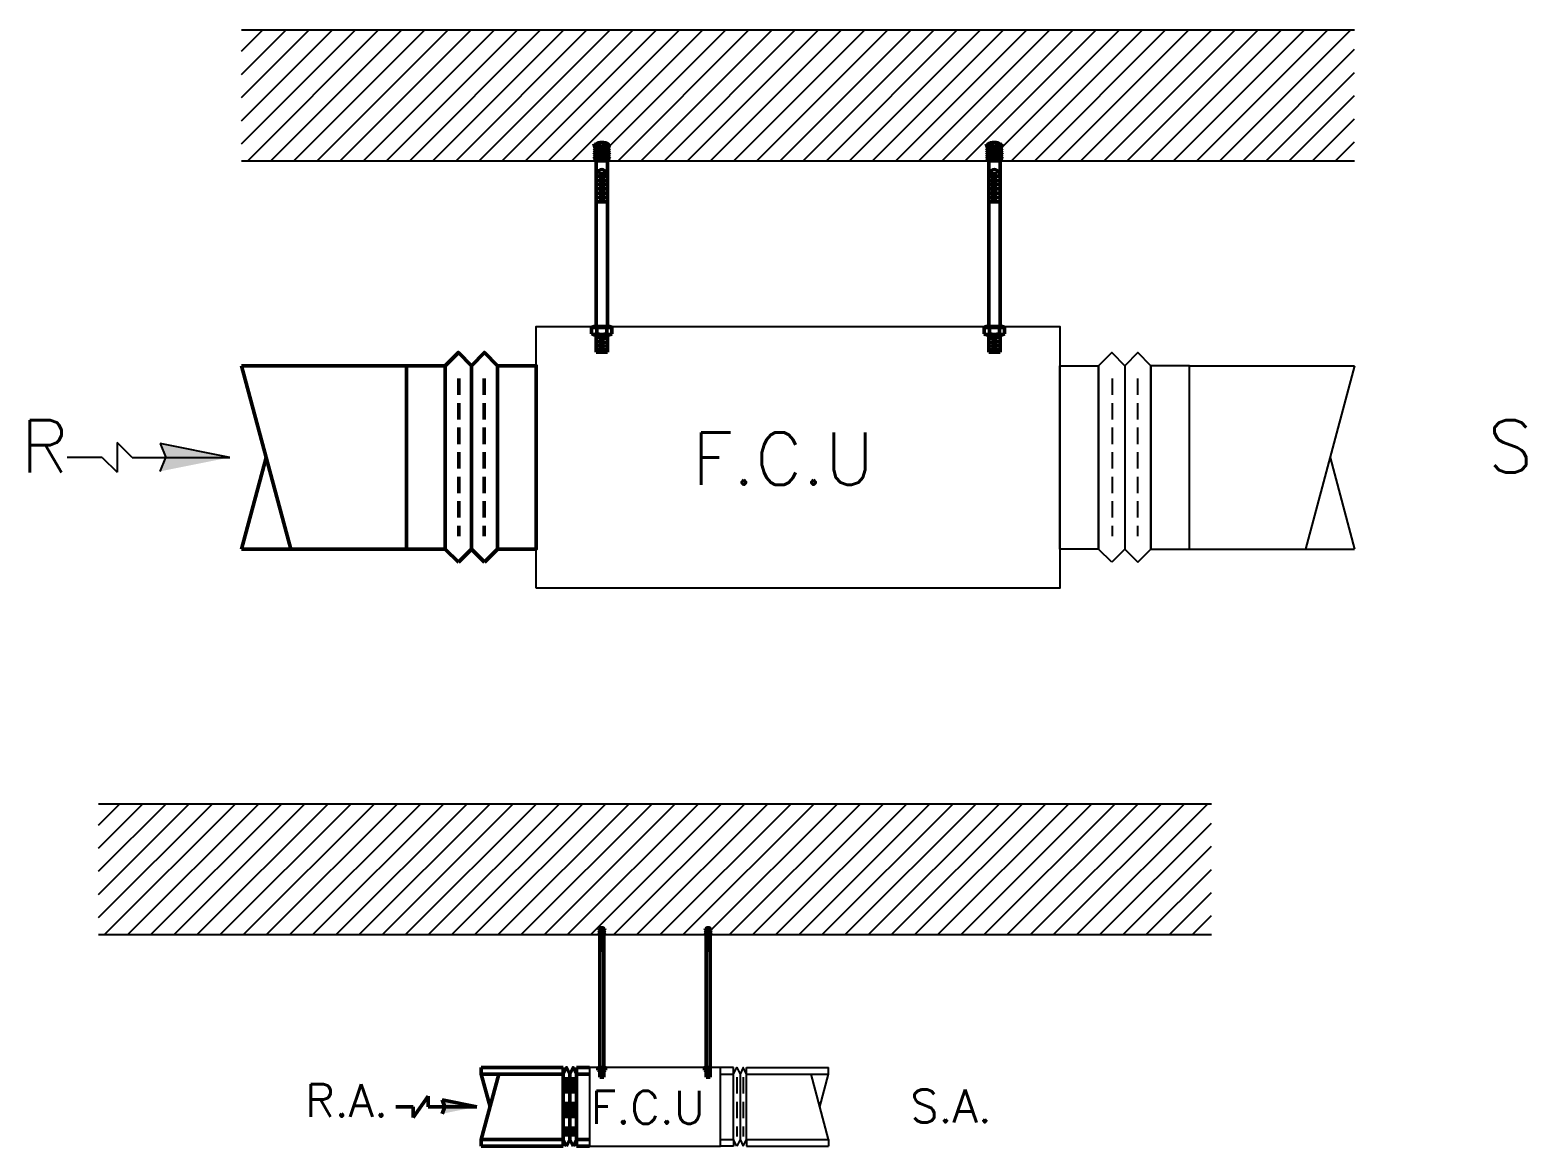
# Model space of a CAD drawing. Header units: millimetres. Extents: x -21221 to 1625077, y -149981 to 356550.
# Drawn here: x 690888 to 696601, y 326440 to 330702 of the extents above; entities that cross this region are included whole.
import ezdxf

# ---------------------------------------------------------------- set-up
doc = ezdxf.new("R2010")
doc.units = ezdxf.units.MM
doc.header["$LTSCALE"] = 1000
doc.header["$MEASUREMENT"] = 0
doc.linetypes.add('HIDDEN', pattern=[0.375, 0.25, -0.125])
doc.layers.get('0').update_dxf_attribs({"linetype": 'CONTINUOUS'})
doc.layers.add('12- EQUIPMENT HVAC', color=12, linetype='CONTINUOUS')
doc.layers.add('3-SUPPLY-DUCT', color=3, linetype='CONTINUOUS')
doc.layers.add('6-RETURN-DUCT', color=6, linetype='CONTINUOUS', lineweight=50)
doc.styles.add('ROMANS', font='romans.shx', dxfattribs={"width": 0.85})

msp = doc.modelspace()

# ---------------------------------------------------------------- hatches: boundary and pattern name
at = {"layer": '3-SUPPLY-DUCT', "linetype": 'Continuous'}
h = msp.add_hatch(dxfattribs=at)
h.set_pattern_fill('ANSI31', color=2, scale=500, style=0)
h.set_pattern_definition([(45, (859558.195, 669159.895), (-44.194174, 44.194174), [])])
h.paths.add_polyline_path([(695946.4, 330701.6), (691696.4, 330701.6), (691696.4, 330201.6), (695946.4, 330201.6)])
h = msp.add_hatch(dxfattribs=at)
h.set_pattern_fill('ANSI31', color=2, scale=500, style=0)
h.set_pattern_definition([(45, (859011.735, 666205.17), (-44.194174, 44.194174), [])])
h.paths.add_polyline_path([(695400, 327746.9), (691149.9, 327746.9), (691149.9, 327246.9), (695400, 327246.9)])

# ---------------------------------------------------------------- linework, layer by layer
at = {"color": 13}
for p, q in [((691278.4, 329069.3), (691221.3, 329126.3)), ((691221.3, 329126.3), (691221.3, 329012.3)), ((691385, 329122.6), (691407.3, 329069.3)), ((691651.7, 329069.3), (691385, 329122.6)), ((691164.3, 329069.3), (691031, 329069.3)), ((691164.3, 329069.3), (691221.3, 329012.3)), ((691278.4, 329069.3), (691651.7, 329069.3)), ((691385, 329016), (691407.3, 329069.3))]:
    msp.add_line(p, q, dxfattribs=at)
for points in [[(696412.6, 329069.3, 0, 99.8, 0), (696169.4, 329069.3, 0, 0, 0), (695952.6, 329069.3, 0, 0, 0)], [(694184.7, 326589.5, 0, 49.9, 0), (694063.1, 326589.5, 0, 0, 0), (693954.7, 326589.5, 0, 0, 0)]]:
    msp.add_lwpolyline(points, format="xyseb", dxfattribs=at)
for points in [[(691385, 329122.6), (691407.3, 329069.3), (691651.7, 329069.3)], [(691385, 329016), (691407.3, 329069.3), (691651.7, 329069.3)]]:
    msp.add_solid(points, dxfattribs=at)
at = {"layer": '3-SUPPLY-DUCT', "color": 2, "linetype": 'Continuous'}
for p, q in [((691696.4, 330701.6), (695946.4, 330701.6)), ((691696.4, 330201.6), (695946.4, 330201.6)), ((691149.9, 327746.9), (695400, 327746.9)), ((691149.9, 327246.9), (695400, 327246.9))]:
    msp.add_line(p, q, dxfattribs=at)
at = {"layer": '3-SUPPLY-DUCT', "linetype": 'Continuous'}
for p, q in [((695316.3, 329419.3), (695946.4, 329419.3)), ((695946.4, 329419.3), (695758.9, 328719.3)), ((695852.6, 329069.3), (695946.4, 328719.3)), ((695316.3, 328719.3), (695946.4, 328719.3)), ((692950, 326714.5), (692950, 326714.5)), ((693525, 326714.5), (693575, 326714.5)), ((693600, 326714.5), (693600, 326714.5)), ((693625, 326714.5), (693938.2, 326714.5)), ((693938.2, 326464.5), (693871.2, 326714.5)), ((693904.7, 326589.5), (693938.2, 326714.5)), ((693525, 326464.5), (693575, 326464.5)), ((693625, 326464.5), (693938.2, 326464.5))]:
    msp.add_line(p, q, dxfattribs=at)
at = {"layer": '3-SUPPLY-DUCT', "color": 13, "linetype": 'HIDDEN', "ltscale": 0.25}
for p, q in [((695020.5, 329370.4), (695020.5, 328768.1)), ((695117.2, 329370.4), (695117.2, 328768.1)), ((693587.9, 326702.3), (693587.9, 326476.7)), ((693612, 326702.3), (693612, 326476.7))]:
    msp.add_line(p, q, dxfattribs=at)
at = {"layer": '3-SUPPLY-DUCT', "color": 9, "linetype": 'Continuous'}
for p, q in [((693575, 326739.5), (693525, 326739.5)), ((693575, 326714.5), (693575, 326739.5)), ((693625, 326739.5), (693938.2, 326739.5)), ((693625, 326714.5), (693625, 326739.5)), ((693938.2, 326714.5), (693938.2, 326739.5)), ((693575, 326464.5), (693575, 326439.5)), ((693625, 326464.5), (693625, 326439.5)), ((693938.2, 326464.5), (693938.2, 326439.5)), ((693575, 326439.5), (693525, 326439.5)), ((693625, 326439.5), (693938.2, 326439.5))]:
    msp.add_line(p, q, dxfattribs=at)
at = {"layer": '3-SUPPLY-DUCT', "linetype": 'Continuous'}
for points in [[(692821.4, 328569.3), (692821.4, 329569.3), (694821.4, 329569.3), (694821.4, 328569.3)], [(693025, 326439.5), (693525, 326439.5), (693525, 326739.5), (693025, 326739.5)]]:
    msp.add_lwpolyline(points, close=True, dxfattribs=at)
at = {"layer": '3-SUPPLY-DUCT', "color": 12, "linetype": 'Continuous'}
for points in [[(694968.9, 328719.3), (694821.4, 328719.3), (694821.4, 329419.3), (694968.9, 329419.3)], [(695168.9, 328719.3), (695316.3, 328719.3), (695316.3, 329419.3), (695168.9, 329419.3)]]:
    msp.add_lwpolyline(points, close=True, dxfattribs=at)
for points in [[(695019.4, 328668.6), (694968.9, 328719.3), (694968.9, 329419.3), (695019.4, 329470), (695068.9, 329419.3), (695068.9, 328719.3), (695019.4, 328668.6)], [(695118.3, 328668.6), (695168.9, 328719.3), (695168.9, 329419.3), (695118.3, 329470), (695068.9, 329419.3), (695068.9, 328719.3), (695118.3, 328668.6)], [(693587.6, 326439.5), (693575, 326464.5), (693575, 326714.5), (693587.6, 326739.5), (693600, 326714.5), (693600, 326464.5), (693587.6, 326439.5)], [(693612.3, 326439.5), (693625, 326464.5), (693625, 326714.5), (693612.3, 326739.5), (693600, 326714.5), (693600, 326464.5), (693612.3, 326439.5)]]:
    msp.add_lwpolyline(points, dxfattribs=at)
at = {"layer": '6-RETURN-DUCT', "color": 9}
for p, q in [((693056.1, 330255.3), (693040.9, 330267)), ((693046.9, 330250.6), (693040.9, 330267)), ((693050.4, 330242.4), (693040.9, 330250.6)), ((693066.2, 330250.6), (693040.9, 330250.6)), ((693050.4, 330234.3), (693040.9, 330242.4)), ((693067.1, 330242.4), (693040.9, 330242.4)), ((693050.4, 330226.1), (693040.9, 330234.3)), ((693068.1, 330234.3), (693040.9, 330234.3)), ((693050.4, 330217.9), (693040.9, 330226.1)), ((693069, 330226.1), (693040.9, 330226.1)), ((693069.9, 330217.9), (693040.9, 330217.9)), ((693050.4, 330209.8), (693040.9, 330217.9)), ((693056.1, 330255.3), (693064.3, 330267)), ((693071.8, 330201.6), (693064.3, 330267)), ((693079.3, 330267), (693071.8, 330201.6)), ((693102.7, 330217.9), (693073.7, 330217.9)), ((693102.7, 330226.1), (693074.6, 330226.1)), ((693102.7, 330234.3), (693075.5, 330234.3)), ((693102.7, 330242.4), (693076.5, 330242.4)), ((693102.7, 330250.6), (693077.4, 330250.6)), ((693087.5, 330255.3), (693079.3, 330267)), ((693087.5, 330255.3), (693102.7, 330267)), ((693093.2, 330242.4), (693102.7, 330250.6)), ((693093.2, 330234.3), (693102.7, 330242.4)), ((693093.2, 330226.1), (693102.7, 330234.3)), ((693093.2, 330217.9), (693102.7, 330226.1)), ((693093.2, 330209.8), (693102.7, 330217.9)), ((693096.7, 330250.6), (693102.7, 330267)), ((694546.2, 330250.6), (694540.1, 330267)), ((694555.3, 330255.3), (694540.1, 330267)), ((694540.1, 330250.6), (694565.4, 330250.6)), ((694549.6, 330242.4), (694540.1, 330250.6)), ((694540.1, 330242.4), (694566.4, 330242.4)), ((694549.6, 330234.3), (694540.1, 330242.4)), ((694540.1, 330234.3), (694567.3, 330234.3)), ((694549.6, 330226.1), (694540.1, 330234.3)), ((694540.1, 330226.1), (694568.2, 330226.1)), ((694549.6, 330217.9), (694540.1, 330226.1)), ((694540.1, 330217.9), (694569.2, 330217.9)), ((694549.6, 330209.8), (694540.1, 330217.9)), ((694555.3, 330255.3), (694563.6, 330267)), ((694563.6, 330267), (694571, 330201.6)), ((694571, 330201.6), (694578.5, 330267)), ((694572.9, 330217.9), (694602, 330217.9)), ((694573.8, 330226.1), (694602, 330226.1)), ((694574.8, 330234.3), (694602, 330234.3)), ((694575.7, 330242.4), (694602, 330242.4)), ((694576.6, 330250.6), (694602, 330250.6)), ((694586.8, 330255.3), (694578.5, 330267)), ((694586.8, 330255.3), (694602, 330267)), ((694592.5, 330242.4), (694602, 330250.6)), ((694592.5, 330234.3), (694602, 330242.4)), ((694592.5, 330226.1), (694602, 330234.3)), ((694592.5, 330217.9), (694602, 330226.1)), ((694592.5, 330209.8), (694602, 330217.9)), ((694595.9, 330250.6), (694602, 330267)), ((693050.4, 330201.6), (693040.9, 330209.8)), ((693070.9, 330209.8), (693040.9, 330209.8)), ((693050.4, 330201.6), (693050.4, 329569.3)), ((693093.2, 330201.6), (693050.4, 330201.6)), ((693102.7, 330209.8), (693072.7, 330209.8)), ((693093.2, 330201.6), (693102.7, 330209.8)), ((693093.2, 330201.6), (693093.2, 329569.3)), ((694540.1, 330209.8), (694570.1, 330209.8)), ((694549.6, 330201.6), (694540.1, 330209.8)), ((694549.6, 330201.6), (694549.6, 329569.3)), ((694549.6, 330201.6), (694592.5, 330201.6)), ((694572, 330209.8), (694602, 330209.8)), ((694592.5, 330201.6), (694602, 330209.8)), ((694592.5, 330201.6), (694592.5, 329569.3)), ((693092.4, 330143.6), (693051.2, 330143.6)), ((693092.4, 330127.1), (693051.2, 330127.1)), ((693092.4, 330110.7), (693051.2, 330110.7)), ((693083.5, 330151.8), (693061.9, 330151.8)), ((693083.5, 330135.3), (693061.9, 330135.3)), ((693083.5, 330118.9), (693061.9, 330118.9)), ((694550.4, 330143.6), (694591.7, 330143.6)), ((694550.4, 330127.1), (694591.7, 330127.1)), ((694550.4, 330110.7), (694591.7, 330110.7)), ((694559.3, 330151.8), (694580.9, 330151.8)), ((694559.3, 330135.3), (694580.9, 330135.3)), ((694559.3, 330118.9), (694580.9, 330118.9)), ((693092.4, 330094.2), (693051.2, 330094.2)), ((693092.4, 330077.8), (693051.2, 330077.8)), ((693092.4, 330061.4), (693051.2, 330061.4)), ((693083.5, 330102.5), (693061.9, 330102.5)), ((693083.5, 330086), (693061.9, 330086)), ((693083.5, 330069.6), (693061.9, 330069.6)), ((693083.5, 330053.1), (693061.9, 330053.1)), ((694550.4, 330094.2), (694591.7, 330094.2)), ((694550.4, 330077.8), (694591.7, 330077.8)), ((694550.4, 330061.4), (694591.7, 330061.4)), ((694559.3, 330102.5), (694580.9, 330102.5)), ((694559.3, 330086), (694580.9, 330086)), ((694559.3, 330069.6), (694580.9, 330069.6)), ((694559.3, 330053.1), (694580.9, 330053.1)), ((693092.4, 330044.9), (693051.2, 330044.9)), ((694550.4, 330044.9), (694591.7, 330044.9)), ((693039.7, 329569.3), (693033.2, 329565.6)), ((693110.4, 329565.6), (693033.2, 329565.6)), ((693033.2, 329565.6), (693033.2, 329541.6)), ((693039.7, 329537.9), (693033.2, 329541.6)), ((693103.9, 329569.3), (693039.7, 329569.3)), ((693103.9, 329537.9), (693039.7, 329537.9)), ((693050.4, 329471.1), (693050.4, 329537.9)), ((693052.5, 329565.6), (693052.5, 329541.6)), ((693061.1, 329532.7), (693082.5, 329530.9)), ((693091.1, 329565.6), (693091.1, 329541.6)), ((693093.2, 329471.1), (693093.2, 329537.9)), ((693103.9, 329569.3), (693110.4, 329565.6)), ((693103.9, 329537.9), (693110.4, 329541.6)), ((693110.4, 329565.6), (693110.4, 329541.6)), ((694538.9, 329569.3), (694532.5, 329565.6)), ((694532.5, 329565.6), (694609.6, 329565.6)), ((694532.5, 329565.6), (694532.5, 329541.6)), ((694538.9, 329537.9), (694532.5, 329541.6)), ((694538.9, 329569.3), (694603.2, 329569.3)), ((694538.9, 329537.9), (694603.2, 329537.9)), ((694549.6, 329471.1), (694549.6, 329537.9)), ((694551.8, 329565.6), (694551.8, 329541.6)), ((694581.7, 329532.7), (694560.4, 329530.9)), ((694590.3, 329565.6), (694590.3, 329541.6)), ((694592.5, 329471.1), (694592.5, 329537.9)), ((694603.2, 329569.3), (694609.6, 329565.6)), ((694603.2, 329537.9), (694609.6, 329541.6)), ((694609.6, 329565.6), (694609.6, 329541.6)), ((693050.5, 329526.5), (693093.1, 329522.8)), ((693050.5, 329512.2), (693093.1, 329508.5)), ((693050.5, 329498), (693093.1, 329494.2)), ((693050.5, 329483.7), (693093.1, 329479.9)), ((693061.1, 329518.5), (693082.5, 329516.6)), ((693061.1, 329504.2), (693082.5, 329502.3)), ((693061.1, 329489.9), (693082.5, 329488)), ((693061.1, 329475.6), (693082.5, 329473.7)), ((694592.4, 329526.5), (694549.7, 329522.8)), ((694592.4, 329512.2), (694549.7, 329508.5)), ((694592.4, 329498), (694549.7, 329494.2)), ((694592.4, 329483.7), (694549.7, 329479.9)), ((694581.7, 329518.5), (694560.4, 329516.6)), ((694581.7, 329504.2), (694560.4, 329502.3)), ((694581.7, 329489.9), (694560.4, 329488)), ((694581.7, 329475.6), (694560.4, 329473.7)), ((693093.2, 329471.1), (693050.4, 329471.1)), ((694549.6, 329471.1), (694592.5, 329471.1)), ((693065.9, 327267), (693060.2, 327271.4)), ((693062.5, 327265.2), (693060.2, 327271.4)), ((693063.8, 327262.2), (693060.2, 327265.2)), ((693069.7, 327265.2), (693060.2, 327265.2)), ((693063.8, 327259.1), (693060.2, 327262.2)), ((693070, 327262.2), (693060.2, 327262.2)), ((693063.8, 327256.1), (693060.2, 327259.1)), ((693070.4, 327259.1), (693060.2, 327259.1)), ((693063.8, 327253), (693060.2, 327256.1)), ((693070.7, 327256.1), (693060.2, 327256.1)), ((693071.1, 327253), (693060.2, 327253)), ((693063.8, 327249.9), (693060.2, 327253)), ((693063.8, 327246.9), (693060.2, 327249.9)), ((693071.4, 327249.9), (693060.2, 327249.9)), ((693065.9, 327267), (693069, 327271.4)), ((693071.8, 327246.9), (693069, 327271.4)), ((693074.6, 327271.4), (693071.8, 327246.9)), ((693083.4, 327249.9), (693072.1, 327249.9)), ((693083.4, 327253), (693072.5, 327253)), ((693083.4, 327256.1), (693072.8, 327256.1)), ((693083.4, 327259.1), (693073.2, 327259.1)), ((693083.4, 327262.2), (693073.5, 327262.2)), ((693083.4, 327265.2), (693073.9, 327265.2)), ((693077.7, 327267), (693074.6, 327271.4)), ((693077.7, 327267), (693083.4, 327271.4)), ((693079.8, 327262.2), (693083.4, 327265.2)), ((693079.8, 327259.1), (693083.4, 327262.2)), ((693079.8, 327256.1), (693083.4, 327259.1)), ((693079.8, 327253), (693083.4, 327256.1)), ((693079.8, 327249.9), (693083.4, 327253)), ((693079.8, 327246.9), (693083.4, 327249.9)), ((693081.1, 327265.2), (693083.4, 327271.4)), ((693468.8, 327265.2), (693466.5, 327271.4)), ((693472.2, 327267), (693466.5, 327271.4)), ((693466.5, 327265.2), (693476, 327265.2)), ((693470.1, 327262.2), (693466.5, 327265.2)), ((693466.5, 327262.2), (693476.4, 327262.2)), ((693470.1, 327259.1), (693466.5, 327262.2)), ((693466.5, 327259.1), (693476.7, 327259.1)), ((693470.1, 327256.1), (693466.5, 327259.1)), ((693466.5, 327256.1), (693477.1, 327256.1)), ((693470.1, 327253), (693466.5, 327256.1)), ((693466.5, 327253), (693477.4, 327253)), ((693470.1, 327249.9), (693466.5, 327253)), ((693466.5, 327249.9), (693477.8, 327249.9)), ((693470.1, 327246.9), (693466.5, 327249.9)), ((693472.2, 327267), (693475.3, 327271.4)), ((693475.3, 327271.4), (693478.1, 327246.9)), ((693478.1, 327246.9), (693480.9, 327271.4)), ((693478.5, 327249.9), (693489.7, 327249.9)), ((693478.8, 327253), (693489.7, 327253)), ((693479.2, 327256.1), (693489.7, 327256.1)), ((693479.5, 327259.1), (693489.7, 327259.1)), ((693479.9, 327262.2), (693489.7, 327262.2)), ((693480.2, 327265.2), (693489.7, 327265.2)), ((693484, 327267), (693480.9, 327271.4)), ((693484, 327267), (693489.7, 327271.4)), ((693486.2, 327262.2), (693489.7, 327265.2)), ((693486.2, 327259.1), (693489.7, 327262.2)), ((693486.2, 327256.1), (693489.7, 327259.1)), ((693486.2, 327253), (693489.7, 327256.1)), ((693486.2, 327249.9), (693489.7, 327253)), ((693486.2, 327246.9), (693489.7, 327249.9)), ((693487.4, 327265.2), (693489.7, 327271.4)), ((693063.8, 327246.9), (693063.8, 326739.5)), ((693079.8, 327246.9), (693063.8, 327246.9)), ((693079.5, 327225.1), (693064.1, 327225.1)), ((693079.5, 327218.9), (693064.1, 327218.9)), ((693079.5, 327212.8), (693064.1, 327212.8)), ((693079.5, 327206.6), (693064.1, 327206.6)), ((693079.5, 327200.4), (693064.1, 327200.4)), ((693079.5, 327194.3), (693064.1, 327194.3)), ((693076.2, 327228.2), (693068.1, 327228.2)), ((693076.2, 327222), (693068.1, 327222)), ((693076.2, 327215.9), (693068.1, 327215.9)), ((693076.2, 327209.7), (693068.1, 327209.7)), ((693076.2, 327203.5), (693068.1, 327203.5)), ((693076.2, 327197.4), (693068.1, 327197.4)), ((693076.2, 327191.2), (693068.1, 327191.2)), ((693079.8, 327246.9), (693079.8, 326739.5)), ((693470.1, 327246.9), (693470.1, 326739.5)), ((693470.1, 327246.9), (693486.2, 327246.9)), ((693470.4, 327225.1), (693485.9, 327225.1)), ((693470.4, 327218.9), (693485.9, 327218.9)), ((693470.4, 327212.8), (693485.9, 327212.8)), ((693470.4, 327206.6), (693485.9, 327206.6)), ((693470.4, 327200.4), (693485.9, 327200.4)), ((693470.4, 327194.3), (693485.9, 327194.3)), ((693473.7, 327228.2), (693481.8, 327228.2)), ((693473.7, 327222), (693481.8, 327222)), ((693473.7, 327215.9), (693481.8, 327215.9)), ((693473.7, 327209.7), (693481.8, 327209.7)), ((693473.7, 327203.5), (693481.8, 327203.5)), ((693473.7, 327197.4), (693481.8, 327197.4)), ((693473.7, 327191.2), (693481.8, 327191.2)), ((693486.2, 327246.9), (693486.2, 326739.5)), ((693079.5, 327188.1), (693064.1, 327188.1)), ((693470.4, 327188.1), (693485.9, 327188.1)), ((693059.7, 326739.5), (693057.3, 326738.1)), ((693086.3, 326738.1), (693057.3, 326738.1)), ((693057.3, 326738.1), (693057.3, 326729.1)), ((693083.8, 326739.5), (693059.7, 326739.5)), ((693064.6, 326738.1), (693064.6, 326729.1)), ((693079, 326738.1), (693079, 326729.1)), ((693083.8, 326739.5), (693086.3, 326738.1)), ((693086.3, 326738.1), (693086.3, 326729.1)), ((693466.1, 326739.5), (693463.7, 326738.1)), ((693463.7, 326738.1), (693463.7, 326729.1)), ((693470.9, 326738.1), (693470.9, 326729.1)), ((693485.3, 326738.1), (693485.3, 326729.1)), ((693059.7, 326727.7), (693057.3, 326729.1)), ((693083.8, 326727.7), (693059.7, 326727.7)), ((693063.8, 326702.7), (693063.8, 326727.7)), ((693063.8, 326723.5), (693079.8, 326722.1)), ((693063.8, 326718.1), (693079.8, 326716.7)), ((693063.8, 326712.8), (693079.8, 326711.3)), ((693063.8, 326707.4), (693079.8, 326706)), ((693079.8, 326702.7), (693063.8, 326702.7)), ((693067.8, 326725.8), (693075.8, 326725.1)), ((693067.8, 326720.4), (693075.8, 326719.7)), ((693067.8, 326715.1), (693075.8, 326714.4)), ((693067.8, 326709.7), (693075.8, 326709)), ((693067.8, 326704.4), (693075.8, 326703.7)), ((693079.8, 326702.7), (693079.8, 326727.7)), ((693083.8, 326727.7), (693086.3, 326729.1)), ((693466.1, 326727.7), (693463.7, 326729.1)), ((693470.1, 326702.7), (693470.1, 326727.7)), ((693486.1, 326723.5), (693470.1, 326722.1)), ((693486.1, 326718.1), (693470.1, 326716.7)), ((693486.1, 326712.8), (693470.1, 326711.3)), ((693486.1, 326707.4), (693470.1, 326706)), ((693470.1, 326702.7), (693486.2, 326702.7)), ((693482.1, 326725.8), (693474.1, 326725.1)), ((693482.1, 326720.4), (693474.1, 326719.7)), ((693482.1, 326715.1), (693474.1, 326714.4)), ((693482.1, 326709.7), (693474.1, 326709)), ((693482.1, 326704.4), (693474.1, 326703.7)), ((693486.2, 326702.7), (693486.2, 326727.7))]:
    msp.add_line(p, q, dxfattribs=at)
at = {"layer": '6-RETURN-DUCT', "linetype": 'Continuous'}
for p, q in [((692326.5, 329419.3), (691696.4, 329419.3)), ((691696.4, 329419.3), (691884, 328719.3)), ((691790.2, 329069.3), (691696.4, 328719.3)), ((692326.5, 328719.3), (691696.4, 328719.3)), ((692925, 326714.5), (692611.7, 326714.5)), ((692611.7, 326464.5), (692678.7, 326714.5)), ((692645.2, 326589.5), (692611.7, 326714.5)), ((693025, 326714.5), (692975, 326714.5)), ((692925, 326464.5), (692611.7, 326464.5)), ((693025, 326464.5), (692975, 326464.5))]:
    msp.add_line(p, q, dxfattribs=at)
at = {"layer": '6-RETURN-DUCT', "color": 13, "linetype": 'HIDDEN', "ltscale": 0.25}
for p, q in [((692525.6, 329370.4), (692525.7, 328768.1)), ((692622.3, 329370.4), (692622.3, 328768.1)), ((692937.9, 326702.3), (692937.9, 326476.7)), ((692962, 326702.3), (692962, 326476.7))]:
    msp.add_line(p, q, dxfattribs=at)
at = {"layer": '6-RETURN-DUCT', "color": 9, "linetype": 'Continuous'}
for p, q in [((692925, 326739.5), (692611.7, 326739.5)), ((692611.7, 326714.5), (692611.7, 326739.5)), ((692925, 326714.5), (692925, 326739.5)), ((692975, 326739.5), (693025, 326739.5)), ((692975, 326714.5), (692975, 326739.5)), ((692611.7, 326464.5), (692611.7, 326439.5)), ((692925, 326464.5), (692925, 326439.5)), ((692975, 326464.5), (692975, 326439.5)), ((692925, 326439.5), (692611.7, 326439.5)), ((692975, 326439.5), (693025, 326439.5))]:
    msp.add_line(p, q, dxfattribs=at)
at = {"layer": '6-RETURN-DUCT', "color": 13}
for p, q in [((692408.5, 326629.8), (692351.5, 326549.2)), ((692408.5, 326589.5), (692408.5, 326629.8)), ((692351.5, 326589.5), (692284.8, 326589.5)), ((692351.5, 326589.5), (692351.5, 326549.2)), ((692408.5, 326589.5), (692595.2, 326589.5)), ((692461.9, 326616.2), (692473, 326589.5)), ((692595.2, 326589.5), (692461.9, 326616.2)), ((692461.9, 326562.8), (692473, 326589.5))]:
    msp.add_line(p, q, dxfattribs=at)
at = {"layer": '6-RETURN-DUCT', "color": 12, "linetype": 'Continuous'}
for points in [[(692474, 328719.3), (692326.5, 328719.3), (692326.5, 329419.3), (692474, 329419.3)], [(692674, 328719.3), (692821.4, 328719.3), (692821.4, 329419.3), (692674, 329419.3)]]:
    msp.add_lwpolyline(points, close=True, dxfattribs=at)
for points in [[(692524.5, 328668.6), (692474, 328719.3), (692474, 329419.3), (692524.5, 329470), (692574, 329419.3), (692574, 328719.3), (692524.5, 328668.6)], [(692623.4, 328668.6), (692674, 328719.3), (692674, 329419.3), (692623.5, 329470), (692574, 329419.3), (692574, 328719.3), (692623.4, 328668.6)], [(692937.6, 326439.5), (692925, 326464.5), (692925, 326714.5), (692937.6, 326739.5), (692950, 326714.5), (692950, 326464.5), (692937.6, 326439.5)], [(692962.3, 326439.5), (692975, 326464.5), (692975, 326714.5), (692962.3, 326739.5), (692950, 326714.5), (692950, 326464.5), (692962.3, 326439.5)]]:
    msp.add_lwpolyline(points, dxfattribs=at)
at = {"layer": '6-RETURN-DUCT', "color": 9}
for centre, radius, start, end in [((693043, 329553.1), 15.7, 52.567, 123.8111), ((693043, 329554.1), 15.7, 236.1889, 307.433), ((693071.8, 329508), 60.7, 71.4608, 108.5114), ((693071.8, 329599.1), 60.7, 251.4886, 288.5392), ((693100.6, 329553.1), 15.7, 56.1889, 127.433), ((693100.6, 329554.1), 15.7, 232.567, 303.8111), ((694542.2, 329553.1), 15.7, 52.567, 123.8111), ((694542.2, 329554.1), 15.7, 236.1889, 307.433), ((694571.1, 329508), 60.7, 71.4886, 108.5392), ((694571.1, 329599.1), 60.7, 251.4608, 288.5114), ((694599.9, 329553.1), 15.7, 56.1889, 127.433), ((694599.9, 329554.1), 15.7, 232.567, 303.8111), ((693061, 326733.4), 5.89, 52.567, 123.8111), ((693071.8, 326716.5), 22.8, 71.4608, 108.5114), ((693082.6, 326733.4), 5.89, 56.1889, 127.433), ((693467.3, 326733.4), 5.89, 52.567, 123.8111), ((693478.1, 326716.5), 22.8, 71.4886, 108.5392), ((693061, 326733.8), 5.89, 236.1889, 307.433), ((693071.8, 326750.7), 22.8, 251.4886, 288.5392), ((693082.6, 326733.8), 5.89, 232.567, 303.8111), ((693467.3, 326733.8), 5.89, 236.1889, 307.433), ((693478.1, 326750.7), 22.8, 251.4608, 288.5114)]:
    msp.add_arc(centre, radius, start, end, dxfattribs=at)
at = {"layer": '6-RETURN-DUCT', "color": 9, "extrusion": (0, 0, -1)}
for centre, major_axis, ratio, start_param, end_param in [((693072.1, 330217), (0, 55.2), 0.873874, -0.57909, 0.571219), ((693071.8, 330143.6), (0, 24.7), 0.836243, 4.712389, 7.853982), ((693071.9, 327252.7), (0, 20.7), 0.873874, -0.57909, 0.571219), ((693071.8, 327225.1), (0, 9.25), 0.836243, 4.712389, 7.853982)]:
    msp.add_ellipse(centre, major_axis=major_axis, ratio=ratio, start_param=start_param, end_param=end_param, dxfattribs=at)
at = {"layer": '6-RETURN-DUCT', "color": 9}
for centre, major_axis, ratio, start_param, end_param in [((694570.7, 330217), (0, 55.2), 0.873874, -0.57909, 0.571219), ((694571, 330143.6), (0, 24.7), 0.836243, 4.712389, 7.853982), ((693478, 327252.7), (0, 20.7), 0.873874, -0.57909, 0.571219), ((693478.1, 327225.1), (0, 9.25), 0.836243, 4.712389, 7.853982)]:
    msp.add_ellipse(centre, major_axis=major_axis, ratio=ratio, start_param=start_param, end_param=end_param, dxfattribs=at)
at = {"layer": '6-RETURN-DUCT', "color": 13}
for points in [[(692461.9, 326616.2), (692473, 326589.5), (692595.2, 326589.5)], [(692461.9, 326562.8), (692473, 326589.5), (692595.2, 326589.5)]]:
    msp.add_solid(points, dxfattribs=at)

# ---------------------------------------------------------------- texts
at = {"layer": '12- EQUIPMENT HVAC', "color": 4, "linetype": 'Continuous', "style": 'ROMANS'}
for s, height, p in [('R', 200, (690853.9, 329011.5)), ('S', 200, (696455.6, 329011.5)), ('F.C.U', 200, (693417.4, 328964.5)), ('R.A.', 125, (691939.3, 326551.4)), ('F.C.U', 125, (693030.7, 326525)), ('S.A.', 125, (694250.4, 326530.1))]:
    msp.add_text(s, height=height, dxfattribs=at).set_placement(p)

doc.saveas('drawing.dxf')
